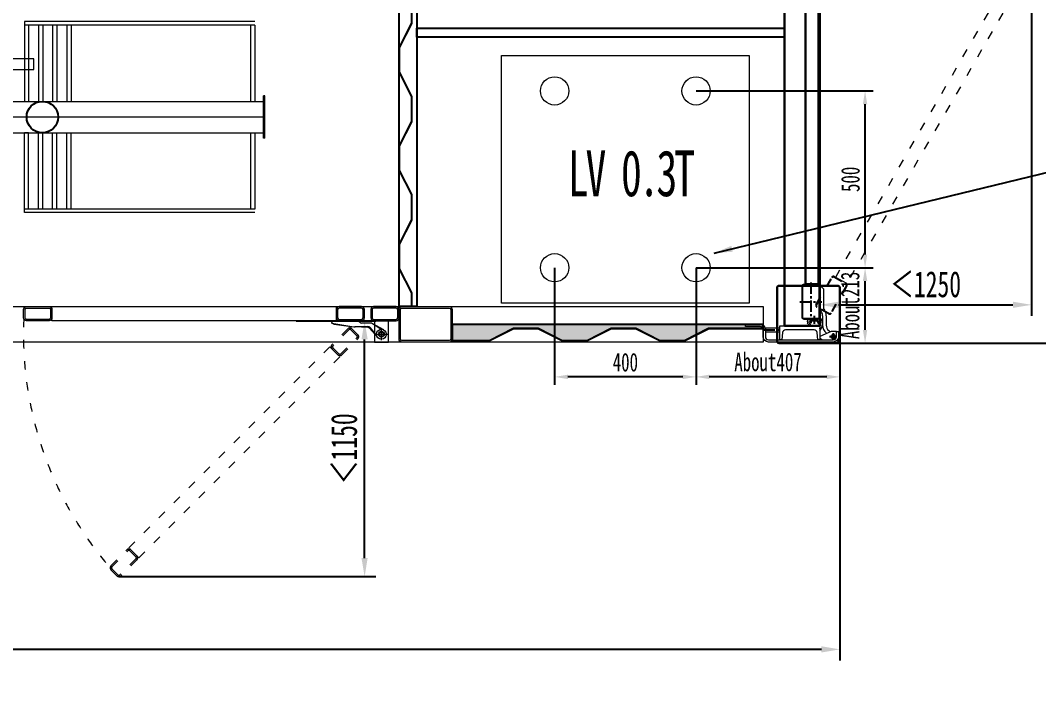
# Model space of a CAD drawing. Header units: millimetres. Extents: x 55614 to 110757, y -66981 to -47484.
# Drawn here: x 66440 to 69321, y -62287 to -60417 of the extents above; entities that cross this region are included whole.
import ezdxf

# ---------------------------------------------------------------- set-up
doc = ezdxf.new("R2010")
doc.units = ezdxf.units.MM
doc.linetypes.add('ACAD_ISO03W100', pattern=[30, 12, -18])
doc.linetypes.add('CENTER', pattern=[50.8, 31.75, -6.35, 6.35, -6.35])
doc.layers.get('0').update_dxf_attribs({"lineweight": 15})
doc.layers.get('Defpoints').update_dxf_attribs({"lineweight": 15})
doc.layers.add('00', color=7, linetype='Continuous')
doc.layers.add('CT', color=4, linetype='CENTER')
for name, color, linetype, lineweight in [('AM_0', 7, 'Continuous', 30), ('AM_8', 1, 'Continuous', 15), ('CO', 7, 'Continuous', 9), ('THICK', 7, 'Continuous', 0), ('标注', 1, 'Continuous', 18)]:
    doc.layers.add(name, color=color, linetype=linetype, lineweight=lineweight)
doc.styles.get("Standard").update_dxf_attribs({"font": 'isocp.shx', "width": 0.707, "bigfont": 'hztxt.shx'})
doc.styles.add('仿宋', font='仿宋_GB2312.ttf', dxfattribs={"width": 0.8})
doc.styles.add('仿宋体', font='仿宋_GB2312.ttf', dxfattribs={"width": 0.8})
doc.styles.add('标准', font='simsun.ttc', dxfattribs={"width": 0.667})
doc.dimstyles.new('12倍', dxfattribs={"dimscale": 21, "dimtxt": 3.5, "dimasz": 2.5, "dimexe": 1.5, "dimexo": 0, "dimgap": 1, "dimtad": 1, "dimtoh": 1, "dimdsep": 46, "dimtxsty": '仿宋', "dimcen": 2.5, "dimdle": 5, "dimclrd": 4, "dimclre": 4, "dimclrt": 3, "dimadec": 0, "dimazin": 0, "dimtfac": 1, "dimtmove": 0, "dimatfit": 3, "dimfxl": 1, "dimtolj": 1, "dimarcsym": 0})
doc.dimstyles.get("Standard").update_dxf_attribs({"dimtxt": 0.18, "dimasz": 0.18, "dimexe": 0.18, "dimexo": 0.0625, "dimgap": 0.09, "dimtad": 0, "dimtih": 1, "dimtoh": 1, "dimdec": 4, "dimzin": 0, "dimdsep": 46, "dimtxsty": 'Standard', "dimcen": 0.09, "dimadec": 0, "dimazin": 0, "dimtfac": 1, "dimtdec": 4, "dimtofl": 0, "dimtmove": 0, "dimatfit": 3, "dimfxl": 1, "dimtolj": 1, "dimtzin": 0, "dimarcsym": 0})
doc.dimstyles.new('STANDARD$0', dxfattribs={"dimtxt": 50, "dimasz": 50, "dimexe": 30, "dimexo": 0, "dimgap": 16, "dimtad": 1, "dimdec": 3, "dimdsep": 46, "dimtxsty": '仿宋体', "dimcen": 0, "dimclrd": 6, "dimclre": 6, "dimclrt": 3, "dimazin": 2, "dimtfac": 0.428571, "dimtdec": 3, "dimtmove": 0, "dimatfit": 3, "dimldrblk": 'NONE', "dimfxl": 1, "dimtolj": 1, "dimlwd": 25, "dimlwe": 25, "dimarcsym": 0})

# ---------------------------------------------------------------- blocks, each defined once
blk = doc.blocks.new('*D1519')
at = {"layer": 'Defpoints', "color": 0}
for p in [(69300.5, -60262.8), (68701.6, -61143.6), (69300.5, -61221.8)]:
    blk.add_point(p, dxfattribs=at)
at = {"layer": 'THICK', "color": 4, "linetype": 'Continuous', "lineweight": -2}
for p, q in [((69300.5, -60262.8), (69300.5, -61253.3)), ((68701.6, -61143.6), (68701.6, -61253.3)), ((68754.1, -61221.8), (69248, -61221.8))]:
    blk.add_line(p, q, dxfattribs=at)
at = {"layer": 'THICK', "color": 4}
for points in [[(68754.1, -61213), (68754.1, -61230.5), (68701.6, -61221.8)], [(69248, -61230.5), (69248, -61213), (69300.5, -61221.8)]]:
    blk.add_solid(points, dxfattribs=at)
at = {"layer": 'THICK', "color": 3, "lineweight": -3, "insert": (69001.1, -61164), "char_height": 73.5, "attachment_point": 5, "style": '标准'}
blk.add_mtext('\\A1;＜1250', dxfattribs=at)
blk = doc.blocks.new('*D1521')
at = {"layer": 'Defpoints', "color": 0}
for p in [(62700.6, -61218.2), (68758.6, -61218.2), (62700.6, -62196)]:
    blk.add_point(p, dxfattribs=at)
at = {"layer": 'THICK', "color": 4, "linetype": 'Continuous', "lineweight": -2}
for p, q in [((62700.6, -61218.2), (62700.6, -62227.5)), ((68758.6, -61218.2), (68758.6, -62227.5)), ((68706.1, -62196), (62753.1, -62196))]:
    blk.add_line(p, q, dxfattribs=at)
at = {"layer": 'THICK', "color": 4}
for points in [[(62753.1, -62187.3), (62753.1, -62204.8), (62700.6, -62196)], [(68706.1, -62204.8), (68706.1, -62187.3), (68758.6, -62196)]]:
    blk.add_solid(points, dxfattribs=at)
at = {"layer": 'THICK', "color": 3, "lineweight": -3, "insert": (65729.6, -62116.3), "char_height": 73.5, "attachment_point": 5, "style": '标准'}
blk.add_mtext('\\A1;OVERALL LENGTH {\\A1;6058{\\H0.7x;\\S+0^ -5;}}', dxfattribs=at)
blk = doc.blocks.new('*D1522')
at = {"layer": 'Defpoints', "color": 0}
for p in [(68703.8, -58892), (68703.8, -61330), (69489.1, -61330)]:
    blk.add_point(p, dxfattribs=at)
at = {"layer": 'THICK', "color": 4, "linetype": 'Continuous', "lineweight": -2}
for p, q in [((68703.8, -58892), (69520.6, -58892)), ((69489.1, -58944.5), (69489.1, -61277.5)), ((68703.8, -61330), (69520.6, -61330))]:
    blk.add_line(p, q, dxfattribs=at)
at = {"layer": 'THICK', "color": 4}
for points in [[(69497.8, -58944.5), (69480.3, -58944.5), (69489.1, -58892)], [(69480.3, -61277.5), (69497.8, -61277.5), (69489.1, -61330)]]:
    blk.add_solid(points, dxfattribs=at)
at = {"layer": 'THICK', "color": 3, "lineweight": -3, "insert": (69409.3, -60111), "char_height": 73.5, "attachment_point": 5, "rotation": 90, "style": '标准'}
blk.add_mtext('\\A1;OVERALL HEIGHT {\\A1;2438{\\H0.7x;\\S+0^ -5;}}', dxfattribs=at)
blk = doc.blocks.new('*D1535')
at = {"color": 4, "linetype": 'Continuous', "lineweight": -2}
for p, q in [((68351.6, -61117), (68351.6, -61448.1)), ((68758.6, -61397.4), (68758.6, -61448.1)), ((68721.1, -61425.6), (68389.1, -61425.6))]:
    blk.add_line(p, q, dxfattribs=at)
at = {"color": 4}
for points in [[(68389.1, -61419.3), (68389.1, -61431.8), (68351.6, -61425.6)], [(68721.1, -61431.8), (68721.1, -61419.3), (68758.6, -61425.6)]]:
    blk.add_solid(points, dxfattribs=at)
at = {"layer": 'Defpoints', "color": 0}
for p in [(68351.6, -61117), (68758.6, -61397.4), (68351.6, -61425.6)]:
    blk.add_point(p, dxfattribs=at)
at = {"color": 3, "lineweight": -3, "insert": (68555.1, -61383.7), "char_height": 52.5, "attachment_point": 5, "style": '标准'}
blk.add_mtext('\\A1;About{\\A1;407}', dxfattribs=at)
blk = doc.blocks.new('*D1536')
at = {"color": 4, "linetype": 'Continuous', "lineweight": -2}
for p, q in [((67951.6, -61117), (67951.6, -61448.1)), ((68351.6, -61117), (68351.6, -61448.1)), ((68314.1, -61425.6), (67989.1, -61425.6))]:
    blk.add_line(p, q, dxfattribs=at)
at = {"color": 4}
for points in [[(67989.1, -61419.3), (67989.1, -61431.8), (67951.6, -61425.6)], [(68314.1, -61431.8), (68314.1, -61419.3), (68351.6, -61425.6)]]:
    blk.add_solid(points, dxfattribs=at)
at = {"layer": 'Defpoints', "color": 0}
for p in [(67951.6, -61117), (68351.6, -61117), (67951.6, -61425.6)]:
    blk.add_point(p, dxfattribs=at)
at = {"color": 3, "lineweight": -3, "insert": (68151.6, -61384.3), "char_height": 52.5, "attachment_point": 5, "style": '标准'}
blk.add_mtext('\\A1;\\A1;400', dxfattribs=at)
blk = doc.blocks.new('*D1537')
at = {"color": 4, "linetype": 'Continuous', "lineweight": -2}
for p, q in [((68351.6, -61117), (68852.2, -61117)), ((68829.7, -61292.5), (68829.7, -61154.5)), ((68650, -61330), (68852.2, -61330))]:
    blk.add_line(p, q, dxfattribs=at)
at = {"color": 4}
for points in [[(68835.9, -61154.5), (68823.4, -61154.5), (68829.7, -61117)], [(68823.4, -61292.5), (68835.9, -61292.5), (68829.7, -61330)]]:
    blk.add_solid(points, dxfattribs=at)
at = {"layer": 'Defpoints', "color": 0}
for p in [(68351.6, -61117), (68829.7, -61117), (68650, -61330)]:
    blk.add_point(p, dxfattribs=at)
at = {"color": 3, "lineweight": -3, "insert": (68787.8, -61223.5), "char_height": 52.5, "attachment_point": 5, "rotation": 90, "style": '标准'}
blk.add_mtext('\\A1;About{\\A1;213}', dxfattribs=at)
blk = doc.blocks.new('*D1538')
at = {"color": 4, "linetype": 'Continuous', "lineweight": -2}
for p, q in [((68351.6, -60617), (68852.2, -60617)), ((68829.7, -61079.5), (68829.7, -60654.5)), ((68445.5, -61117), (68852.2, -61117))]:
    blk.add_line(p, q, dxfattribs=at)
at = {"color": 4}
for points in [[(68835.9, -60654.5), (68823.4, -60654.5), (68829.7, -60617)], [(68823.4, -61079.5), (68835.9, -61079.5), (68829.7, -61117)]]:
    blk.add_solid(points, dxfattribs=at)
at = {"layer": 'Defpoints', "color": 0}
for p in [(68351.6, -60617), (68829.7, -60617), (68445.5, -61117)]:
    blk.add_point(p, dxfattribs=at)
at = {"color": 3, "lineweight": -3, "insert": (68788.4, -60867), "char_height": 52.5, "attachment_point": 5, "rotation": 90, "style": '标准'}
blk.add_mtext('\\A1;\\A1;500', dxfattribs=at)
blk = doc.blocks.new('A$C6BCB0FC9')
at = {"color": 21}
for p, q in [((1877, -310), (1225, -310)), ((1225, -310), (1225, -535.5)), ((1877, -320), (1225, -320)), ((1225, -320), (1225, -535.5)), ((1237, -320), (1237, -535.5)), ((1237, -320), (1237, -535.5)), ((1265, -320), (1265, -535.5)), ((1277, -320), (1277, -535.5)), ((1305, -320), (1305, -535.5)), ((1317, -320), (1317, -535.5)), ((1345, -320), (1345, -535.5)), ((1357, -320), (1357, -535.5)), ((1865, -320), (1865, -535.5)), ((1877, -320), (1877, -535.5)), ((1252, -415), (1092, -415)), ((1252, -445), (1252, -415)), ((1092, -445), (1252, -445)), ((1081, -535.5), (1901, -535.5)), ((1901, -640), (1901, -520)), ((1905, -520), (1901, -520)), ((1905, -640), (1905, -520)), ((1905, -624.5), (1905, -535.5)), ((1901, -580), (1081, -580)), ((1081, -624.5), (1901, -624.5)), ((1225, -840), (1225, -624.5)), ((1225, -850), (1225, -624.5)), ((1237, -624.5), (1225, -624.5)), ((1237, -840), (1237, -624.5)), ((1237, -840), (1237, -624.5)), ((1265, -840), (1265, -624.5)), ((1277, -840), (1277, -624.5)), ((1305, -840), (1305, -624.5)), ((1317, -840), (1317, -624.5)), ((1345, -840), (1345, -624.5)), ((1357, -840), (1357, -624.5)), ((1865, -624.5), (1865, -840)), ((1865, -624.5), (1877, -624.5)), ((1877, -624.5), (1877, -840)), ((1905, -640), (1901, -640)), ((1877, -840), (1225, -840)), ((1877, -850), (1225, -850))]:
    blk.add_line(p, q, dxfattribs=at)
at = {"layer": '00', "color": 21}
blk.add_circle((1276, -580), 44.5, dxfattribs=at)
blk = doc.blocks.new('*D1542')
at = {"layer": 'Defpoints', "color": 0}
for p in [(67220.5, -61267), (67414, -61267), (66719.2, -61990.4)]:
    blk.add_point(p, dxfattribs=at)
at = {"layer": 'THICK', "color": 4, "linetype": 'Continuous', "lineweight": -2}
for p, q in [((67220.5, -61267), (67445.5, -61267)), ((67414, -61937.9), (67414, -61319.5)), ((66719.2, -61990.4), (67445.5, -61990.4))]:
    blk.add_line(p, q, dxfattribs=at)
at = {"layer": 'THICK', "color": 4}
for points in [[(67422.7, -61319.5), (67405.2, -61319.5), (67414, -61267)], [(67405.2, -61937.9), (67422.7, -61937.9), (67414, -61990.4)]]:
    blk.add_solid(points, dxfattribs=at)
at = {"layer": 'THICK', "color": 3, "lineweight": -3, "insert": (67356.2, -61628.7), "char_height": 73.5, "attachment_point": 5, "rotation": 90, "style": '标准'}
blk.add_mtext('\\A1;＜1150', dxfattribs=at)

msp = doc.modelspace()

# ---------------------------------------------------------------- hatches: boundary and pattern name
at = {"layer": 'AM_8'}
h = msp.add_hatch(dxfattribs=at)
h.set_pattern_fill('GRAVEL', color=256, scale=2.5, angle=315, style=0)
h.set_pattern_definition([(183.0128, (67788.859, -61309.878), (-763.322572, -44.901472), [8.543, -845.7625]), (139.9697, (67780.3276, -61310.3272), (583.717203, -493.915275), [14.6601, -1451.35]), (87.5104, (67769.1022, -61300.898), (-44.90209, -942.927048), [10.337, -1023.3675]), (222.2737, (67740.3654, -61294.6117), (942.926409, 853.124238), [13.3501, -1321.66]), (247.8337, (67730.487, -61303.592), (314.308633, 763.322714), [13.0909, -1295.995]), (312.2737, (67725.548, -61315.7153), (-853.124238, 942.926409), [13.3501, -1321.66]), (352.6942, (67734.5283, -61325.5936), (-1032.7294224, 134.704611), [17.6548, -1747.8275]), (27.2553, (67752.0398, -61327.8387), (1302.138053, 673.518867), [16.668, -1650.1325]), (76.4296, (67766.8572, -61320.2054), (224.505624, 942.926299), [13.3953, -1326.1375]), (130.2364, (67770.0003, -61307.184), (449.01284, -538.814558), [15.2928, -749.3475]), (177.3974, (67760.122, -61295.5097), (-1032.7288276, 44.9019394), [19.777, -1957.92]), (93.8141, (67784.3687, -61339.513), (-44.901495, 583.716033), [6.75, -668.265]), (126.4692, (67783.9197, -61332.7778), (493.91297, -673.518544), [12.842, -1271.365]), (180, (67776.286, -61322.45), (-44.9013, -44.9012), [8.98, -80.8222]), (158.1986, (67778.5315, -61313.919), (314.310115, -134.704205), [4.836, -478.765]), (246.8014, (67774.041, -61312.123), (89.80262, 179.60524), [6.839, -335.12]), (345.9638, (67771.347, -61318.409), (224.50633, -44.90107), [11.108, -359.1575]), (116.565, (67782.124, -61321.103), (44.9014, -134.7038), [8.032, -192.7725]), (331.3895, (67747.9986, -61286.0805), (583.716615, -314.309492), [11.2522, -1113.97]), (25.3462, (67757.877, -61291.4686), (-673.51801, -314.308766), [9.44, -934.555]), (248.1986, (67791.104, -61312.123), (134.704205, 314.310115), [9.672, -473.93]), (298.6105, (67787.5118, -61321.1035), (-314.309492, 583.716615), [11.2522, -1113.97]), (294.444, (67720.16, -61313.919), (-134.70423, 314.309134), [10.851, -531.6925]), (249.7751, (67724.65, -61323.7975), (269.407977, 718.419737), [9.0918, -900.09]), (21.8014, (67746.652, -61357.4735), (314.310115, 134.704205), [9.672, -473.93]), (332.354, (67755.632, -61353.8814), (-763.32153, 404.111828), [10.6446, -1053.81]), (24.444, (67724.65, -61335.472), (-314.309134, -134.70423), [5.4254, -537.12]), (56.3099, (67743.958, -61354.78), (134.70349, 224.5056), [3.238, -320.55]), (120.9638, (67745.754, -61352.085), (89.80273, -179.60514), [13.091, -248.7262]), (141.009, (67739.0184, -61340.86), (493.91332, -404.110968), [12.1317, -1201.035]), (258.69, (67767.306, -61322.45), (44.90118, 134.70377), [9.158, -219.7945]), (308.1572, (67765.5101, -61331.4308), (673.5191225, -853.125049), [15.989, -1582.9]), (15.9454, (67775.3884, -61344.003), (-493.91292, -134.70351), [6.5377, -647.235]), (45, (67781.675, -61342.21), (2e-14, 89.8026), [3.81, -59.69]), (75.2564, (67739.4674, -61338.615), (-134.704064, -493.913547), [8.8217, -873.3475]), (3.0128, (67741.7125, -61330.0837), (763.322572, 44.901472), [17.086, -837.22]), (315, (67758.775, -61329.186), (89.8026, -2e-14), [16.51, -46.99]), (280.3048, (67770.4493, -61340.86), (-134.703034, 763.321022), [10.0402, -993.9825]), (209.0546, (67772.245, -61350.738), (-224.50695, -134.70416), [9.2457, -453.0425]), (162.646, (67764.163, -61355.2284), (-1302.13712, 404.110943), [15.0536, -1490.3125]), (130.4261, (67749.7947, -61350.7383), (-538.815719, 628.617846), [15.9257, -1576.645]), (130.4261, (67749.7947, -61350.7383), (-538.815719, 628.617846), [15.9257, -1576.645])])
h.paths.add_polyline_path([(67661.629, -61276.951), (67661.629, -61322.451), (67767.128, -61322.451), (67835.128, -61287.951), (67905.128, -61287.951), (67973.128, -61322.451), (68043.128, -61322.451), (68111.128, -61287.951), (68181.128, -61287.951), (68249.128, -61322.451), (68319.128, -61322.451), (68387.128, -61287.951), (68541.628, -61287.951), (68541.628, -61276.951)])

# ---------------------------------------------------------------- linework, layer by layer
at = {"color": 4, "lineweight": 13}
msp.add_lwpolyline([(68501.628, -61216.951), (67801.628, -61216.951), (67801.628, -60516.951), (68501.628, -60516.951)], close=True, dxfattribs=at)
for centre in [(67951.628, -60616.951), (68351.628, -60616.951), (67951.628, -61116.951), (68351.628, -61116.951)]:
    msp.add_circle(centre, 40, dxfattribs=at)
at = {"layer": 'AM_0'}
for points in [[(68601.629, -58940.951), (68701.629, -58940.951), (68701.629, -61280.95), (68601.629, -61280.95)], [(68661.629, -61162.95), (68661.629, -60219.951), (68697.629, -60219.951), (68697.629, -61162.95)]]:
    msp.add_lwpolyline(points, close=True, dxfattribs=at)
msp.add_lwpolyline([(68758.628, -61173.951, 0.41421356), (68752.628, -61167.951), (68586.628, -61167.951, 0.41421356), (68580.628, -61173.951), (68580.628, -61323.951, 0.41421356), (68586.628, -61329.951), (68744.128, -61329.951, 0.41421356), (68758.628, -61315.451)], format="xyb", close=True, dxfattribs=at)
at = {"layer": 'CO'}
for p, q in [((68701.628, -61171.951), (68701.628, -61225.821)), ((68707.128, -61171.951), (68701.628, -61171.951)), ((68711.628, -61176.451), (68707.128, -61171.951)), ((68711.628, -61176.451), (68711.628, -61225.821)), ((68709.628, -61252.951), (68709.628, -61279.315)), ((68719.628, -61252.951), (68719.628, -61279.315)), ((67322.917, -61266.951), (67321.626, -61271.451)), ((67321.626, -61273.451), (67321.626, -61271.451)), ((67326.626, -61276.451), (67321.626, -61273.451)), ((67321.626, -61273.451), (67383.442, -61283.747)), ((67326.626, -61276.451), (67383.442, -61283.747)), ((67424.551, -61286.283), (67385.122, -61283.905)), ((67422.891, -61283.451), (67386.972, -61283.948)), ((67400.251, -61270.877), (67399.002, -61269.524)), ((67430.851, -61273.451), (67406.129, -61273.451)), ((67428.001, -61287.968), (67451.123, -61314.206)), ((67445.107, -61303.379), (67430.532, -61286.839)), ((67468.376, -61292.685), (67435.672, -61274.689)), ((67457.121, -61288.776), (67435.899, -61275.053)), ((67461.626, -61321.779), (67461.626, -61287.743)), ((67461.626, -61321.09), (67461.626, -61288.242)), ((68668.619, -61275.618), (68666.571, -61272.419)), ((68696.426, -61267.233), (68673.726, -61267.233)), ((68678.726, -61268.432), (68678.726, -61267.233)), ((68693.697, -61268.432), (68678.726, -61268.432)), ((68699.349, -61276.232), (68695.423, -61269.432)), ((68700.734, -61276.233), (68696.463, -61268.833)), ((68700.74, -61276.232), (68699.354, -61276.232)), ((67444.643, -61304.951), (67478.678, -61304.951)), ((67445.689, -61304.951), (67478.066, -61304.951)), ((68720.344, -61302.297), (68720.81, -61302.688)), ((68726.772, -61294.636), (68731.09, -61298.259))]:
    msp.add_line(p, q, dxfattribs=at)
for points in [[(67546.129, -60110.951), (67546.129, -60146.592), (67511.629, -60214.592), (67511.629, -60249.951), (67511.629, -60285.309), (67546.129, -60353.309), (67546.129, -60424.592), (67511.629, -60492.592), (67511.629, -60527.951), (67511.629, -60563.309), (67546.129, -60631.309), (67546.129, -60702.592), (67511.629, -60770.592), (67511.629, -60805.951), (67511.629, -60841.309), (67546.129, -60909.309), (67546.129, -60980.592), (67511.629, -61048.592), (67511.629, -61119.309), (67546.129, -61187.309), (67546.129, -61226.951)], [(67547.629, -61226.951), (67547.629, -61186.951), (67513.129, -61118.951), (67513.129, -61048.951), (67547.629, -60980.951), (67547.629, -60908.951), (67513.129, -60840.951), (67513.129, -60805.951), (67513.129, -60770.951), (67547.629, -60702.951), (67547.629, -60630.951), (67513.129, -60562.951), (67513.129, -60527.951), (67513.129, -60492.951), (67547.629, -60424.951), (67547.629, -60352.951), (67513.129, -60284.951), (67513.129, -60249.951), (67513.129, -60214.951), (67547.629, -60146.951), (67547.629, -60110.951)], [(68588.628, -61287.95), (68547.627, -61287.95), (68547.627, -61297.95), (68588.628, -61297.95)]]:
    msp.add_lwpolyline(points, dxfattribs=at)
for points in [[(68695.879, -61262.95), (68657.379, -61262.95, -0.41421356), (68651.629, -61257.2), (68651.629, -61168.7, -0.41421356), (68657.379, -61162.95), (68695.879, -61162.95, -0.41421356), (68701.629, -61168.7), (68701.629, -61257.2, -0.41421356)], [(68695.879, -61260.65), (68657.379, -61260.65, -0.41421356), (68653.929, -61257.2), (68653.929, -61168.7, -0.41421356), (68657.379, -61165.25), (68695.879, -61165.25, -0.41421356), (68699.329, -61168.7), (68699.329, -61257.2, -0.41421356)], [(66449.628, -61258.952), (66449.628, -61234.952, -0.41421356), (66457.628, -61226.952), (66521.628, -61226.952, -0.41421356), (66529.628, -61234.952), (66529.628, -61258.952, -0.41421356), (66521.628, -61266.952), (66457.628, -61266.952, -0.41421356)], [(66453.628, -61258.952), (66453.628, -61234.952, -0.41421356), (66457.628, -61230.952), (66521.628, -61230.952, -0.41421356), (66525.628, -61234.952), (66525.628, -61258.952, -0.41421356), (66521.628, -61262.952), (66457.628, -61262.952, -0.41421356)], [(67413.628, -61258.952), (67413.628, -61234.952, 0.41421356), (67405.628, -61226.952), (67341.628, -61226.952, 0.41421356), (67333.628, -61234.952), (67333.628, -61258.952, 0.41421356), (67341.628, -61266.952), (67405.628, -61266.952, 0.41421356)], [(67409.628, -61258.952), (67409.628, -61234.952, 0.41421356), (67405.628, -61230.952), (67341.628, -61230.952, 0.41421356), (67337.628, -61234.952), (67337.628, -61258.952, 0.41421356), (67341.628, -61262.952), (67405.628, -61262.952, 0.41421356)], [(67511.628, -61258.951), (67511.628, -61234.951, 0.41421356), (67503.628, -61226.951), (67439.628, -61226.951, 0.41421356), (67431.628, -61234.951), (67431.628, -61258.951, 0.41421356), (67439.628, -61266.951), (67503.628, -61266.951, 0.41421356)], [(67507.628, -61258.951), (67507.628, -61234.951, 0.41421356), (67503.628, -61230.951), (67439.628, -61230.951, 0.41421356), (67435.628, -61234.951), (67435.628, -61258.951, 0.41421356), (67439.628, -61262.951), (67503.628, -61262.951, 0.41421356)], [(67519.629, -61226.951), (67653.629, -61226.951, -0.41421356), (67661.629, -61234.951), (67661.629, -61318.951, -0.41421356), (67653.629, -61326.951), (67519.629, -61326.951, -0.41421356), (67511.629, -61318.951), (67511.629, -61234.951, -0.41421356)], [(67519.629, -61230.951), (67653.629, -61230.951, -0.41421356), (67657.629, -61234.951), (67657.629, -61318.951, -0.41421356), (67653.629, -61322.951), (67519.629, -61322.951, -0.41421356), (67515.629, -61318.951), (67515.629, -61234.951, -0.41421356)], [(68693.818, -61300.253, 0.38887873), (68685.848, -61292.95), (68604.409, -61292.95, 0.38887873), (68596.439, -61300.253), (68594.629, -61320.951), (68588.629, -61320.951), (68588.629, -61280.95), (68701.629, -61280.95), (68701.629, -61320.951), (68695.629, -61320.951)], [(68739.628, -61320.951, 0.41421356), (68748.628, -61311.951), (68748.628, -61296.951), (68734.128, -61296.951), (68701.628, -61310.951), (68701.628, -61314.951), (68708.628, -61320.951), (68708.628, -61320.951)]]:
    msp.add_lwpolyline(points, format="xyb", close=True, dxfattribs=at)
for points in [[(68541.628, -61326.951), (62854.628, -61326.951), (62854.628, -61226.951), (68541.628, -61226.951)], [(67481.626, -61266.951), (67441.626, -61266.951), (67441.626, -61326.951), (67481.626, -61326.951)]]:
    msp.add_lwpolyline(points, close=True, dxfattribs=at)
msp.add_lwpolyline([(68532.628, -61282.952), (68491.628, -61282.952), (68491.628, -61276.952), (68532.628, -61276.952, -0.41421356), (68547.627, -61291.951), (68547.627, -61311.951, 0.41421356), (68556.627, -61320.951), (68739.628, -61320.951, 0.41421356), (68748.628, -61311.951), (68748.628, -61296.952), (68754.628, -61296.952), (68754.628, -61311.951, -0.41421356), (68739.628, -61326.951), (68556.627, -61326.951, -0.41421356), (68541.628, -61311.951), (68541.628, -61291.951, 0.41421356), (68532.628, -61282.952)], format="xyb", dxfattribs=at)
for centre, radius in [((67461.626, -61304.951), 14), ((67461.626, -61304.951), 8), ((67461.626, -61304.951), 6.25), ((68739.628, -61311.951), 6.35)]:
    msp.add_circle(centre, radius, dxfattribs=at)
for centre, radius, start, end in [((68731.628, -61225.821), 30, 180, 212.85988), ((68731.628, -61225.821), 20, 180, 212.85988), ((68671.627, -61269.183), 6, 89.9999, 212.6393), ((68678.87, -61275.605), 29.999, 319.3433, 40.8513), ((68689.628, -61252.951), 20, 0, 32.85988), ((68689.628, -61252.951), 30, 0, 32.85988), ((67386.626, -61258.951), 25, 262.682026, 270.792175), ((67393.124, -61274.951), 8, 42.70939, 90), ((67406.129, -61265.451), 8, 222.70939, 270), ((67423.03, -61293.451), 10, 41.38688, 90.792175), ((67424.25, -61291.274), 5, 41.38688, 86.549112), ((67430.469, -61283.451), 10, 57.112517, 90), ((67430.851, -61283.451), 10, 61.177931, 90), ((67465.266, -61276.18), 15, 237.112517, 262.789811), ((68679.569, -61268.605), 13, 212.639, 251.7393), ((68673.726, -61270.232), 3, 89.9999, 199.1358), ((68685.169, -61266.605), 15, 197.5869, 253.0084), ((68693.697, -61270.433), 3.2, 30.0018, 89.99992), ((68693.697, -61270.433), 2, 29.9977, 89.99992), ((68696.426, -61272.233), 5, 19.5685, 89.99992), ((68672.869, -61280.605), 30, 343.3317, 19.5663), ((68739.628, -61279.315), 30, 180, 230), ((68739.628, -61279.315), 20, 180, 230), ((67433.853, -61313.296), 15, 16.723991, 41.38688)]:
    msp.add_arc(centre, radius, start, end, dxfattribs=at)
at = {"layer": 'CT'}
for p, q in [((68676.629, -61159.009), (68676.629, -61274.011)), ((68645.227, -61212.95), (68707.738, -61212.95)), ((68686.765, -61275.763), (68686.765, -61252.557)), ((68543.019, -61292.95), (68593.04, -61292.95)), ((68749.142, -61311.951), (68729.101, -61311.951)), ((68739.628, -61302.011), (68739.628, -61321.766))]:
    msp.add_line(p, q, dxfattribs=at)
at = {"layer": 'THICK', "lineweight": -3}
for p, q in [((67322.917, -61266.951), (67393.273, -61266.952)), ((68541.628, -61276.951), (67686.629, -61276.951))]:
    msp.add_line(p, q, dxfattribs=at)
msp.add_lwpolyline([(67511.629, -58994.951), (67561.629, -58994.951), (67561.629, -61226.951), (67511.629, -61226.951)], close=True, dxfattribs=at)
for points in [[(67561.629, -58994.951), (67561.629, -61226.951), (67547.629, -61226.951), (67547.629, -61188.253), (67513.129, -61120.253), (67513.129, -61050.253), (67547.629, -60982.253), (67547.629, -60910.253), (67513.129, -60842.253), (67513.129, -60807.253), (67513.129, -60772.253), (67547.629, -60704.253), (67547.629, -60632.253), (67513.129, -60564.253), (67513.129, -60529.253), (67513.129, -60494.253), (67547.629, -60426.253), (67547.629, -60354.253)], [(67661.629, -61276.951), (67661.629, -61322.451), (67767.128, -61322.451), (67835.128, -61287.951), (67905.128, -61287.951), (67973.128, -61322.451), (68043.128, -61322.451), (68111.128, -61287.951), (68181.128, -61287.951), (68249.128, -61322.451), (68319.128, -61322.451), (68387.128, -61287.951), (68541.628, -61287.951), (68541.628, -61276.951), (67661.629, -61276.951)], [(68387.487, -61289.451), (68319.487, -61323.951), (68248.769, -61323.951), (68180.769, -61289.451), (68111.487, -61289.451), (68043.487, -61323.951), (67972.769, -61323.951), (67904.769, -61289.451), (67835.487, -61289.451), (67767.487, -61323.951), (67661.629, -61323.951), (67661.629, -61322.451), (67767.128, -61322.451), (67835.128, -61287.951), (67905.128, -61287.951), (67973.128, -61322.451), (68043.128, -61322.451), (68111.128, -61287.951), (68181.128, -61287.951), (68249.128, -61322.451), (68319.128, -61322.451), (68387.128, -61287.951), (68541.628, -61287.951), (68541.628, -61289.451), (68387.487, -61289.451)]]:
    msp.add_lwpolyline(points, dxfattribs=at)
at = {"layer": 'THICK', "color": 4, "linetype": 'ACAD_ISO03W100', "ltscale": 2}
for points in [[(68746.58, -61143.913), (69218.079, -60327.251), (69249.256, -60345.251), (68777.756, -61161.913)], [(66747.45, -61908.818), (67315.962, -61340.306), (67344.247, -61368.59), (66775.735, -61937.102)]]:
    msp.add_lwpolyline(points, close=True, dxfattribs=at)
at = {"layer": 'THICK', "color": 3, "lineweight": -3}
msp.add_lwpolyline([(67561.629, -60439.951), (68601.629, -60439.951), (68601.629, -60464.951), (67561.629, -60464.951)], close=True, dxfattribs=at)
at = {"layer": 'THICK', "color": 4, "linetype": 'ACAD_ISO03W100', "ltscale": 2}
for points in [[(68726.241, -61247.64), (68692.899, -61228.39, -0.41421356), (68690.794, -61220.536), (68735.044, -61143.893, -0.41421356), (68742.899, -61141.788), (68776.241, -61161.038, -0.41421356), (68778.346, -61168.893), (68734.096, -61245.536, -0.41421356)], [(68727.391, -61245.649), (68694.049, -61226.399, -0.41421356), (68692.786, -61221.686), (68737.036, -61145.043, -0.41421356), (68741.749, -61143.78), (68775.091, -61163.03, -0.41421356), (68776.354, -61167.743), (68732.104, -61244.386, -0.41421356)], [(67395.16, -61306.365), (67378.19, -61289.394, 0.41421356), (67366.876, -61289.394), (67321.621, -61334.649, 0.41421356), (67321.621, -61345.963), (67338.592, -61362.933, 0.41421356), (67349.905, -61362.933), (67395.16, -61317.679, 0.41421356)], [(67392.332, -61309.193), (67375.361, -61292.223, 0.41421356), (67369.704, -61292.223), (67324.45, -61337.478, 0.41421356), (67324.45, -61343.134), (67341.42, -61360.105, 0.41421356), (67347.077, -61360.105), (67392.332, -61314.85, 0.41421356)], [(66713.509, -61988.016), (66696.539, -61971.045, -0.41421356), (66696.539, -61959.732), (66741.794, -61914.477, -0.41421356), (66753.107, -61914.477), (66770.078, -61931.447, -0.41421356), (66770.078, -61942.761), (66724.823, -61988.016, -0.41421356)], [(66716.338, -61985.187), (66699.367, -61968.217, -0.41421356), (66699.367, -61962.56), (66744.622, -61917.305, -0.41421356), (66750.279, -61917.305), (66767.249, -61934.276, -0.41421356), (66767.249, -61939.933), (66721.995, -61985.187, -0.41421356)]]:
    msp.add_lwpolyline(points, format="xyb", close=True, dxfattribs=at)
at = {"layer": 'THICK'}
msp.add_lwpolyline([(66529.629, -61226.95), (67333.626, -61226.95), (67333.626, -61266.951), (66529.629, -61266.951)], close=True, dxfattribs=at)
at = {"layer": 'THICK', "color": 4, "linetype": 'ACAD_ISO03W100', "ltscale": 2}
msp.add_arc((67461.626, -61304.666), 1012.672, 177.52909, 220.726916, dxfattribs=at)

# ---------------------------------------------------------------- block references
at = {"layer": 'THICK', "lineweight": -3}
msp.add_blockref('A$C6BCB0FC9', (65226.628, -60110.951), dxfattribs=at)

# ---------------------------------------------------------------- texts
at = {"layer": '标注', "color": 1, "lineweight": 0, "insert": (67988.795, -60916.809), "char_height": 130, "width": 491.32789, "attachment_point": 7, "style": '标准'}
msp.add_mtext('{\\T0.8;LV 0.3T}', dxfattribs=at)

# ---------------------------------------------------------------- dimensions: what is measured, and where the dimension line sits
at = {"lineweight": -3}
dim = msp.add_linear_dim(base=(68829.659, -60616.951), p1=(68445.492, -61116.951), p2=(68351.628, -60616.951), angle=90, text='\\A1;<>', dimstyle='STANDARD$0', override={"dimscale": 15, "dimtxt": 3.5, "dimasz": 2.5, "dimexe": 1.5, "dimgap": 1, "dimtoh": 1, "dimdec": 2, "dimtxsty": '标准', "dimcen": 2.5, "dimdle": 5, "dimclrd": 4, "dimclre": 4, "dimadec": 0, "dimazin": 0, "dimtfac": 1, "dimtdec": 2, "dimlwd": 65534, "dimlwe": 65534}, dxfattribs=at)
dim.commit()
dim.dimension.update_dxf_attribs({"geometry": '*D1538', "text_midpoint": (68788.409, -60866.951)})
dim = msp.add_linear_dim(base=(68829.659, -61116.951), p1=(68650.038, -61329.951), p2=(68351.628, -61116.951), angle=90, text='About{\\A1;<>}', dimstyle='Standard', override={"dimscale": 15, "dimtxt": 3.5, "dimasz": 2.5, "dimexe": 1.5, "dimexo": 0, "dimgap": 1, "dimtad": 1, "dimtih": 0, "dimdec": 2, "dimzin": 8, "dimtxsty": '标准', "dimcen": 2.5, "dimdle": 5, "dimclrd": 4, "dimclre": 4, "dimclrt": 3, "dimtdec": 2, "dimtofl": 1, "dimtzin": 8}, dxfattribs=at)
dim.commit()
dim.dimension.update_dxf_attribs({"geometry": '*D1537', "text_midpoint": (68829.659, -61223.451), "dimtype": 160})
for base, p1, p2, text, picture, middle in [((67951.628, -61425.572), (68351.628, -61116.951), (67951.628, -61116.951), '\\A1;<>', '*D1536', (68151.628, -61384.322)), ((68351.628, -61425.572), (68758.628, -61397.421), (68351.628, -61116.951), 'About{\\A1;<>}', '*D1535', (68555.128, -61383.735))]:
    dim = msp.add_linear_dim(base=base, p1=p1, p2=p2, text=text, dimstyle='Standard', override={"dimscale": 15, "dimtxt": 3.5, "dimasz": 2.5, "dimexe": 1.5, "dimexo": 0, "dimgap": 1, "dimtad": 1, "dimtih": 0, "dimdec": 2, "dimzin": 8, "dimtxsty": '标准', "dimcen": 2.5, "dimdle": 5, "dimclrd": 4, "dimclre": 4, "dimclrt": 3, "dimtdec": 2, "dimtofl": 1, "dimtzin": 8}, dxfattribs=at)
    dim.commit()
    dim.dimension.update_dxf_attribs({"geometry": picture, "text_midpoint": middle})
at = {"layer": 'THICK', "lineweight": -3}
for base, p1, p2, angle, text, picture, middle in [((69489.09, -61329.951), (68703.839, -58891.951), (68703.839, -61329.951), 270, 'OVERALL HEIGHT {\\A1;<>{\\H0.7x;\\S+0^ -5;}}', '*D1522', (69409.297, -60110.951)), ((67413.987, -61266.951), (66719.166, -61990.359), (67220.472, -61266.951), 90, '＜1150', '*D1542', (67356.237, -61628.655))]:
    dim = msp.add_linear_dim(base=base, p1=p1, p2=p2, angle=angle, text=text, dimstyle='12倍', override={"dimtxsty": '标准'}, dxfattribs=at)
    dim.commit()
    dim.dimension.update_dxf_attribs({"geometry": picture, "text_midpoint": middle})
dim = msp.add_linear_dim(base=(69300.524, -61221.755), p1=(68701.629, -61143.646), p2=(69300.524, -60262.845), text='＜1250', dimstyle='12倍', override={"dimtxsty": '标准'}, dxfattribs=at)
dim.commit()
dim.dimension.update_dxf_attribs({"geometry": '*D1519', "text_midpoint": (69001.076, -61164.005)})
dim = msp.add_linear_dim(base=(62700.628, -62196.043), p1=(68758.628, -61218.181), p2=(62700.628, -61218.181), angle=180, text='OVERALL LENGTH {\\A1;<>{\\H0.7x;\\S+0^ -5;}}', dimstyle='12倍', override={"dimtxsty": '标准'}, dxfattribs=at)
dim.commit()
dim.dimension.update_dxf_attribs({"geometry": '*D1521', "text_midpoint": (65729.628, -62196.043), "dimtype": 160})

# ---------------------------------------------------------------- leaders
at = {"lineweight": -3}
msp.add_leader([(68402.567, -61075.621), (69646.537, -60774.539), (70790.949, -60774.539)], dimstyle='12倍', override={"dimtad": 0}, dxfattribs=at)

doc.saveas('drawing.dxf')
